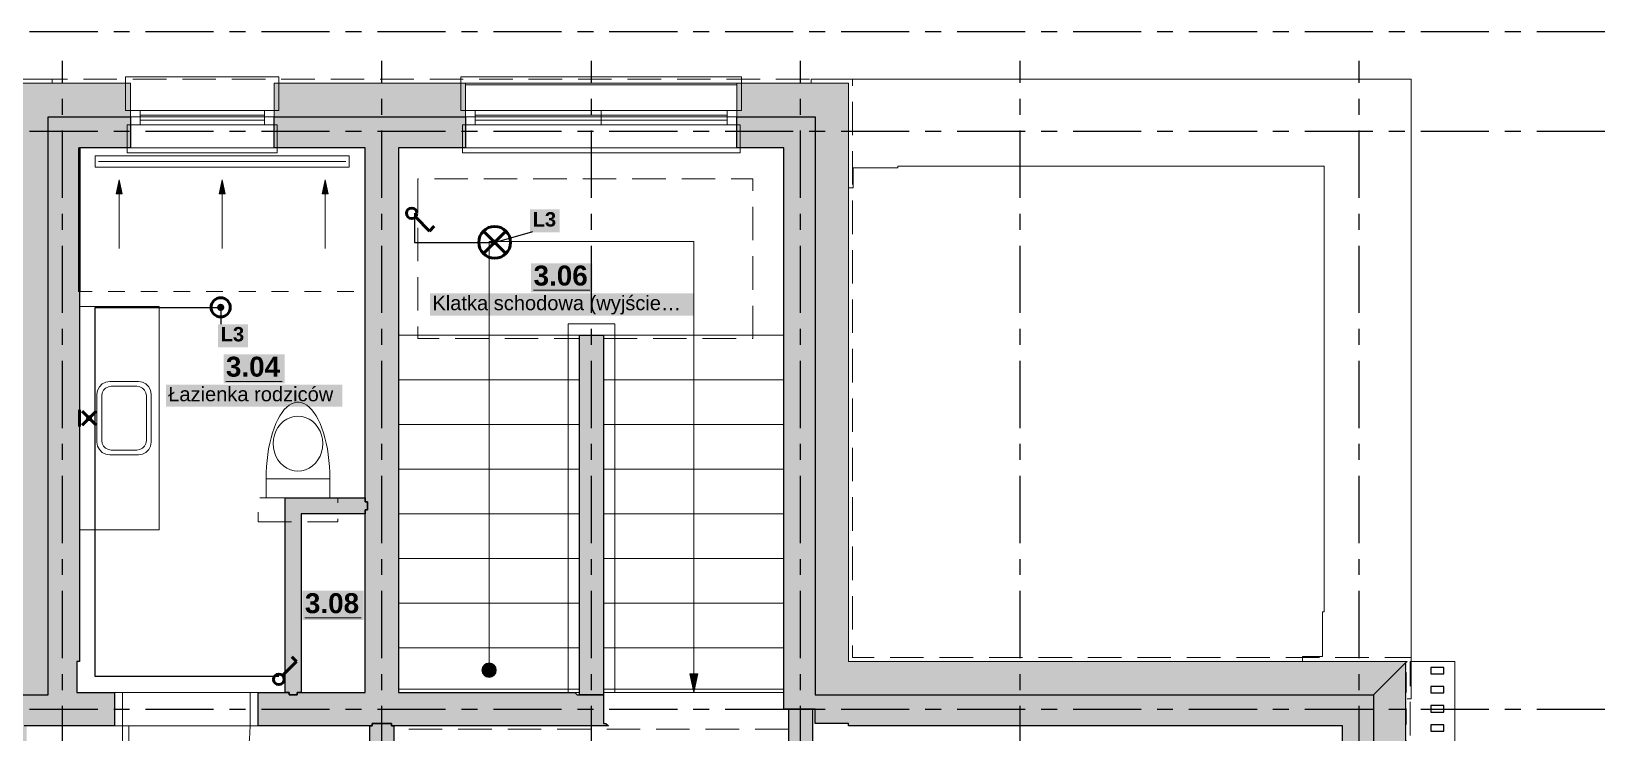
# Model space of a CAD drawing. Header units: metres. Extents: x -3.2 to 13.5, y -2.1 to 9.6.
# Drawn here: x 3.68 to 13.55, y 4.98 to 9.38 of the extents above; entities that cross this region are included whole.
import ezdxf

# ---------------------------------------------------------------- set-up
doc = ezdxf.new("R2010")
doc.units = ezdxf.units.M
for name, pattern in [('KRESKOWA', [5.25, 4.2, -1.05]), ('KRESKOWA_DROBNA', [3.15, 2.1, -1.05]), ('PUNKTOWA', [10.5, 8.4, -1.05, 0, -1.05]), ('PUNKTOWA_KROTKA', [6.3, 4.2, -1.05, 0, -1.05])]:
    doc.linetypes.add(name, pattern=pattern)
doc.layers.add('A-MASKA', color=7, linetype='Continuous', lineweight=18)
doc.layers.add('E-OPISY', color=2, linetype='Continuous', lineweight=25)
for name, color, linetype, lineweight, true_color in [('E-LACZNIKI', 30, 'Continuous', 35, 0xd06000), ('E-OSWIETLENIE', 30, 'Continuous', 35, 0xd06000), ('E-TRASY', 8, 'Continuous', 25, 0x606060), ('I-OSIE', 8, 'PUNKTOWA', 18, 0x7a7a7a), ('I-PODKLAD', 8, 'Continuous', 18, 0x9a9a9a), ('I-PODKLAD-SCIANY', 8, 'Continuous', 25, 0x6e6e6e), ('I-PODKLAD-WYPELN', 254, 'Continuous', 18, 0xe6e6e6), ('I-POMIESZCZENIA', 8, 'Continuous', 25, 0x4a4a4a)]:
    doc.layers.add(name, color=color, linetype=linetype, lineweight=lineweight, true_color=true_color)
doc.styles.add('PL_ARIAL', font='arial.ttf')
doc.styles.add('PL_ARIAL_B', font='arialbd.ttf')

msp = doc.modelspace()

# ---------------------------------------------------------------- hatches: boundary and pattern name
at = {"layer": 'A-MASKA', "true_color": 0xffffff}
for points in [[(6.8032, 8.1147), (6.9908, 8.1147), (6.9908, 8.2595), (6.8032, 8.2595)], [(6.8111, 7.7394), (7.1947, 7.7394), (7.1947, 7.9219), (6.8111, 7.9219)], [(6.1773, 7.5926), (7.8285, 7.5926), (7.8285, 7.7324), (6.1773, 7.7324)], [(4.8481, 7.3945), (5.0357, 7.3945), (5.0357, 7.5393), (4.8481, 7.5393)], [(4.8832, 7.1681), (5.2668, 7.1681), (5.2668, 7.3506), (4.8832, 7.3506)], [(4.5219, 7.0213), (5.6281, 7.0213), (5.6281, 7.1611), (4.5219, 7.1611)], [(5.3782, 5.685), (5.7618, 5.685), (5.7618, 5.8675), (5.3782, 5.8675)]]:
    msp.add_hatch(color=7, dxfattribs=at).paths.add_polyline_path(points)
at = {"layer": 'E-OPISY', "true_color": 0x000000}
for points in [[(6.6, 8.0527), (6.5994, 8.0572), (6.5977, 8.0615), (6.5949, 8.0651), (6.5913, 8.0679), (6.587, 8.0696), (6.5825, 8.0702), (6.578, 8.0696), (6.5738, 8.0679), (6.5701, 8.0651), (6.5674, 8.0615), (6.5656, 8.0572), (6.565, 8.0527), (6.5656, 8.0482), (6.5674, 8.044), (6.5701, 8.0403), (6.5738, 8.0376), (6.578, 8.0358), (6.5825, 8.0352), (6.587, 8.0358), (6.5913, 8.0376), (6.5949, 8.0403), (6.5977, 8.044), (6.5994, 8.0482)], [(4.8831, 7.645), (4.8825, 7.6495), (4.8807, 7.6538), (4.8779, 7.6574), (4.8743, 7.6602), (4.8701, 7.6619), (4.8656, 7.6625), (4.861, 7.6619), (4.8568, 7.6602), (4.8532, 7.6574), (4.8504, 7.6538), (4.8487, 7.6495), (4.8481, 7.645), (4.8487, 7.6405), (4.8504, 7.6363), (4.8532, 7.6326), (4.8568, 7.6299), (4.861, 7.6281), (4.8656, 7.6275), (4.8701, 7.6281), (4.8743, 7.6299), (4.8779, 7.6326), (4.8807, 7.6363), (4.8825, 7.6405)]]:
    msp.add_hatch(color=7, dxfattribs=at).paths.add_polyline_path(points)
at = {"layer": 'E-OSWIETLENIE', "true_color": 0x000000}
msp.add_hatch(color=7, dxfattribs=at).paths.add_polyline_path([(4.8881, 7.645), (4.8873, 7.6508), (4.8851, 7.6563), (4.8815, 7.6609), (4.8768, 7.6645), (4.8714, 7.6668), (4.8656, 7.6675), (4.8597, 7.6668), (4.8543, 7.6645), (4.8497, 7.6609), (4.8461, 7.6563), (4.8438, 7.6508), (4.8431, 7.645), (4.8438, 7.6392), (4.8461, 7.6338), (4.8497, 7.6291), (4.8543, 7.6255), (4.8597, 7.6233), (4.8656, 7.6225), (4.8714, 7.6233), (4.8768, 7.6255), (4.8815, 7.6291), (4.8851, 7.6338), (4.8873, 7.6392)])
at = {"layer": 'I-PODKLAD-WYPELN', "true_color": 0xe4e4e4}
h = msp.add_hatch(color=7, dxfattribs=at)
h.paths.add_polyline_path([(-0.86, 4.985), (-0.86, 4.985), (-0.86, 3.7), (-0.86, 3.7), (-0.86, 3.7), (-0.885, 3.7), (-0.885, 3.7), (-0.885, 3.7), (-0.885, 3.7), (-1.1, 3.7), (-1.1, 3.7), (-1.1, 3.7), (-1.1, 3.7), (-1.1, 3.7), (-1.1, 3.7), (-1.1, 3.7), (-1.1, 3.7), (-1.296, 3.7), (-1.296, 3.7), (-1.296, 3.7), (-1.296, 3.7), (-1.3, 3.7), (-1.3, 5.425), (-1.3, 5.425), (-1.3, 5.425), (-1.3, 5.425), (3.575, 5.425), (3.575, 9.05), (4.3, 9.05), (4.3, 8.84), (4.3, 8.645), (3.98, 8.645), (3.98, 5.425), (3.965, 5.425), (3.965, 5.425), (3.965, 5.425), (3.965, 5.425), (3.965, 5.425), (3.965, 5.425), (3.965, 5.425), (3.965, 5.425), (3.965, 5.425), (3.965, 5.425), (3.965, 5.425), (3.965, 5.23), (3.965, 5.23), (3.965, 5.23), (3.965, 5.23), (3.965, 5.23), (4.2, 5.23), (4.2, 5.23), (4.2, 5.23), (4.2, 5.23), (4.2, 5.23), (4.2, 5.035), (4.2, 5.035), (4.2, 5.035), (4.2, 5.02), (4.2, 5.02), (4.2, 5.02), (3.875, 5.02), (3.875, 5.02), (3.875, 5.02), (3.875, 5.02), (3.875, 5.02), (3.65, 5.02), (3.65, 5.02), (3.65, 5.02), (3.65, 4.8), (3.65, 4.8), (3.65, 4.8), (3.635, 4.8), (3.635, 4.8), (3.635, 4.8), (3.635, 4.8), (3.5, 4.8), (3.5, 4.8), (3.5, 4.8), (3.5, 4.8), (3.5, 4.8), (3.5, 5.02), (3.5, 5.02), (3.5, 5.02), (3.5, 5.02), (3.5, 5.02), (-0.895, 5.02), (-0.895, 5.02), (-0.895, 5.02), (-0.8975, 5.0225), (-0.885, 5.01), (-0.885, 5.01), (-0.885, 5.01), (-0.86, 4.985)])
h.paths.add_polyline_path([(3.875, 5.215), (3.875, 5.215), (3.875, 5.215), (3.875, 5.215), (3.875, 5.215), (3.875, 5.215), (3.875, 5.215), (3.875, 5.215)], flags=0)
h.paths.add_polyline_path([(3.875, 5.035), (3.875, 5.035), (3.875, 5.035)], flags=0)
h.paths.add_polyline_path([(-1.1, 5.225), (-1.1, 5.225), (-1.1, 5.225), (-1.1, 5.215), (-1.1, 5.215), (-1.1, 5.215), (-1.1, 5.215), (-1.1, 5.215), (-1.09, 5.215), (-1.09, 5.215), (-1.09, 5.215)], flags=0)
h.paths.add_polyline_path([(-0.9, 5.215), (-0.9, 5.215), (-0.9, 5.215), (-0.9, 5.215), (-0.9, 5.215), (-0.9, 5.215), (-0.9, 5.215), (-0.9, 5.215)], flags=0)
h.paths.add_polyline_path([(-1.296, 5.421), (-1.296, 5.421), (-1.296, 5.421), (-1.296, 5.421), (-1.29, 5.415)], flags=0)
h.paths.add_polyline_path([(-1.2129, 5.3379), (-1.116, 5.241), (-1.1004, 5.2254), (-1.29, 5.415)], flags=0)
h.paths.add_polyline_path([(3.785, 5.425), (3.785, 5.425), (3.785, 5.425), (3.785, 5.425)], flags=0)
h.paths.add_polyline_path([(3.785, 5.215), (3.785, 5.215), (3.785, 5.215), (3.785, 5.215)], flags=0)
h = msp.add_hatch(color=7, dxfattribs=at)
h.paths.add_polyline_path([(5.1, 5.02), (5.1, 5.035), (5.1, 5.035), (5.1, 5.035), (5.1, 5.035), (5.1, 5.23), (5.1, 5.23), (5.1, 5.23), (5.1, 5.23), (5.1, 5.23), (5.27, 5.23), (5.27, 6.45), (5.77, 6.45), (5.77, 8.645), (5.77, 8.645), (5.77, 8.645), (5.77, 8.645), (5.77, 8.645), (5.2, 8.645), (5.2, 8.84), (5.2, 9.05), (6.4, 9.05), (6.4, 8.84), (6.4, 8.645), (5.98, 8.645), (5.98, 8.645), (5.98, 8.645), (5.98, 5.23), (5.98, 5.23), (5.98, 5.23), (7.085, 5.23), (7.085, 5.23), (7.085, 5.23), (7.085, 5.23), (7.085, 5.23), (7.1, 5.215), (7.1, 5.215), (7.1, 5.215), (7.1, 5.215), (7.1, 5.215), (7.1, 5.215), (7.1, 5.215), (7.1, 5.215), (7.1, 5.215), (7.1, 5.215), (7.1, 5.215), (7.1, 5.215), (7.115, 5.215), (7.115, 7.47), (7.265, 7.47), (7.265, 5.215), (7.265, 5.215), (7.265, 5.215), (7.265, 5.215), (7.265, 5.215), (7.265, 5.215), (7.265, 5.035), (7.265, 5.035), (7.265, 5.035), (7.265, 5.035), (7.265, 5.035), (7.265, 5.035), (7.265, 5.035), (7.265, 5.035), (7.265, 5.035), (7.265, 5.035), (7.265, 5.035), (7.265, 5.035), (7.265, 5.035), (7.265, 5.035), (7.265, 5.035), (7.265, 5.035), (7.265, 5.035), (7.28, 5.035), (7.28, 5.035), (7.28, 5.035), (7.295, 5.02), (7.295, 5.02), (7.295, 5.02), (5.95, 5.02), (5.95, 5.02), (5.95, 5.02), (5.95, 4.8), (5.95, 4.8), (5.95, 4.8), (5.935, 4.8), (5.935, 4.8), (5.935, 4.8), (5.935, 4.8), (5.8, 4.8), (5.8, 4.8), (5.8, 4.8), (5.8, 4.8), (5.8, 4.8), (5.8, 5.02), (5.8, 5.02), (5.8, 5.02), (5.8, 5.02), (5.8, 5.02), (5.1, 5.02), (5.1, 5.02)])
h.paths.add_polyline_path([(5.77, 5.23), (5.77, 5.23), (5.77, 6.35), (5.37, 6.35), (5.37, 5.23), (5.77, 5.23), (5.77, 5.23), (5.77, 5.23)], flags=0)
h = msp.add_hatch(color=7, dxfattribs=at)
h.paths.add_polyline_path([(8.8, 5.02), (8.8, 5.02), (8.8, 5.035), (8.8, 5.035), (8.8, 5.035), (8.8, 5.035), (8.8, 5.035), (8.8, 5.035), (8.8, 5.035), (8.8, 5.035), (8.8, 5.035), (8.8, 5.035), (8.8, 5.035), (8.8, 5.035), (8.8, 5.035), (8.8, 5.035), (8.8, 5.035), (8.8, 5.035), (8.8, 5.035), (8.59, 5.035), (8.59, 5.035), (8.59, 5.035), (8.59, 5.125), (8.59, 5.125), (8.59, 5.125), (8.575, 5.125), (8.575, 4.8), (8.56, 4.8), (8.425, 4.8), (8.425, 5.125), (8.395, 5.125), (8.395, 5.125), (8.395, 5.125), (8.395, 8.645), (8.395, 8.645), (8.395, 8.645), (8.395, 8.645), (8.1, 8.645), (8.1, 8.84), (8.1, 9.05), (8.8, 9.05), (8.8, 5.425), (8.8, 5.425), (8.8, 5.425), (12.3, 5.425), (12.3, 5.425), (12.3, 5.425), (12.3, 5.425), (12.3, 3.1), (12.29, 3.1), (12.09, 3.1), (12.09, 3.1), (12.09, 3.1), (12.09, 3.1), (11.895, 3.1), (11.895, 3.1), (11.895, 3.1), (11.895, 5.02), (11.895, 5.02), (11.895, 5.02), (11.895, 5.02), (11.895, 5.02), (11.895, 5.02), (8.8, 5.02)])
h.paths.add_polyline_path([(11.91, 5.215), (11.91, 5.215), (11.91, 5.215), (11.91, 5.215), (11.91, 5.215)], flags=0)
h.paths.add_polyline_path([(12.09, 5.215), (12.09, 5.215), (12.09, 5.215), (12.09, 5.215), (12.09, 5.215), (12.09, 5.215)], flags=0)
h.paths.add_polyline_path([(8.59, 5.215), (8.59, 5.215), (8.59, 5.215), (8.59, 5.215)], flags=0)
h.paths.add_polyline_path([(8.8, 5.215), (8.8, 5.215), (8.8, 5.215), (8.8, 5.215)], flags=0)
h.paths.add_polyline_path([(8.41, 8.66), (8.41, 8.66), (8.41, 8.66), (8.41, 8.66)], flags=0)
h.paths.add_polyline_path([(8.59, 8.66), (8.59, 8.66), (8.59, 8.66), (8.59, 8.66)], flags=0)
at = {"layer": 'I-PODKLAD-WYPELN', "true_color": 0xcfcfcf}
for points in [[(4.23, 8.445), (4.2487, 8.357), (4.2113, 8.357)], [(4.875, 8.445), (4.8937, 8.357), (4.8563, 8.357)], [(5.52, 8.445), (5.5387, 8.357), (5.5013, 8.357)], [(7.83, 5.2301), (7.8051, 5.3475), (7.8549, 5.3475)]]:
    msp.add_hatch(color=7, dxfattribs=at).paths.add_polyline_path(points)
at = {"layer": 'I-PODKLAD-WYPELN', "true_color": 0xffffff}
msp.add_hatch(color=7, dxfattribs=at).paths.add_polyline_path([(6.5925, 5.37), (6.5923, 5.3656), (6.5916, 5.3612), (6.5906, 5.3569), (6.5891, 5.3528), (6.5872, 5.3488), (6.5849, 5.345), (6.5823, 5.3415), (6.5793, 5.3382), (6.576, 5.3352), (6.5725, 5.3326), (6.5687, 5.3303), (6.5647, 5.3284), (6.5606, 5.3269), (6.5563, 5.3259), (6.5519, 5.3252), (6.5475, 5.325), (6.5431, 5.3252), (6.5387, 5.3259), (6.5344, 5.3269), (6.5303, 5.3284), (6.5263, 5.3303), (6.5225, 5.3326), (6.519, 5.3352), (6.5157, 5.3382), (6.5127, 5.3415), (6.5101, 5.345), (6.5078, 5.3488), (6.5059, 5.3528), (6.5044, 5.3569), (6.5034, 5.3612), (6.5027, 5.3656), (6.5025, 5.37), (6.5027, 5.3744), (6.5034, 5.3788), (6.5044, 5.3831), (6.5059, 5.3872), (6.5078, 5.3912), (6.5101, 5.395), (6.5127, 5.3985), (6.5157, 5.4018), (6.519, 5.4048), (6.5225, 5.4074), (6.5263, 5.4097), (6.5303, 5.4116), (6.5344, 5.4131), (6.5387, 5.4141), (6.5431, 5.4148), (6.5475, 5.415), (6.5519, 5.4148), (6.5563, 5.4141), (6.5606, 5.4131), (6.5647, 5.4116), (6.5687, 5.4097), (6.5725, 5.4074), (6.576, 5.4048), (6.5793, 5.4018), (6.5823, 5.3985), (6.5849, 5.395), (6.5872, 5.3912), (6.5891, 5.3872), (6.5906, 5.3831), (6.5916, 5.3788), (6.5923, 5.3744)])

# ---------------------------------------------------------------- linework, layer by layer
at = {"layer": 'E-LACZNIKI', "lineweight": 50, "ltscale": 0.05}
for points in [[(6.0858, 8.2117), (6.1739, 8.1236)], [(6.1739, 8.1236), (6.2036, 8.1533)], [(5.3414, 5.4239), (5.3117, 5.4536)], [(5.2533, 5.3358), (5.3414, 5.4239)]]:
    msp.add_lwpolyline(points, dxfattribs=at)
for centre in [(6.0625, 8.235), (5.23, 5.3125)]:
    msp.add_circle(centre, 0.033, dxfattribs=at)
at = {"layer": 'E-OPISY', "lineweight": 25, "ltscale": 0.05}
for points in [[(6.5825, 8.0527), (6.8207, 8.1205)], [(4.8656, 7.645), (4.8656, 7.5398)]]:
    msp.add_lwpolyline(points, dxfattribs=at)
at = {"layer": 'E-OSWIETLENIE', "lineweight": 50, "ltscale": 0.05}
for points in [[(6.5118, 7.982), (6.6532, 8.1234)], [(6.5118, 8.1234), (6.6532, 7.982)], [(3.98, 6.8975), (3.98, 7.0025)], [(3.9975, 6.9062), (4.085, 6.9938)], [(3.9975, 6.9938), (4.085, 6.9062)]]:
    msp.add_lwpolyline(points, dxfattribs=at)
for centre, radius in [((6.5825, 8.0527), 0.1), ((4.8656, 7.645), 0.06)]:
    msp.add_circle(centre, radius, dxfattribs=at)
at = {"layer": 'E-TRASY', "linetype": 'Continuous', "lineweight": 25, "ltscale": 0.05, "flags": 128}
for points in [[(6.08, 8.235), (6.08, 8.0527), (6.5825, 8.0527)], [(4.08, 6.95), (4.08, 7.645), (4.8656, 7.645)], [(5.23, 5.33), (4.08, 5.33), (4.08, 6.95)]]:
    msp.add_lwpolyline(points, dxfattribs=at)
at = {"layer": 'I-OSIE', "linetype": 'PUNKTOWA', "lineweight": 25, "ltscale": 0.050773, "flags": 128}
for points in [[(-2.87, 9.375), (13.55, 9.375)], [(-2.87, 8.75), (13.55, 8.75)], [(-2.87, 5.125), (13.55, 5.125)]]:
    msp.add_lwpolyline(points, dxfattribs=at)
at = {"layer": 'I-OSIE', "linetype": 'PUNKTOWA', "lineweight": 25, "ltscale": 0.050183, "flags": 128}
for points in [[(3.875, -1.77), (3.875, 9.19)], [(5.875, -1.77), (5.875, 9.19)], [(7.19, -1.77), (7.19, 9.19)], [(8.5, -1.77), (8.5, 9.19)], [(9.875, -1.77), (9.875, 9.19)], [(12, -1.77), (12, 9.19)]]:
    msp.add_lwpolyline(points, dxfattribs=at)
at = {"layer": 'I-PODKLAD', "lineweight": 18, "ltscale": 0.05}
for points in [[(5.23, 8.88), (4.27, 8.88), (4.27, 9.09), (5.23, 9.09)], [(8.13, 8.88), (6.37, 8.88), (6.37, 9.09), (8.13, 9.09)], [(5.22, 8.79), (4.28, 8.79), (4.28, 8.615), (5.22, 8.615)], [(5.2, 8.79), (4.3, 8.79), (4.3, 8.88), (5.2, 8.88)], [(8.12, 8.79), (6.38, 8.79), (6.38, 8.615), (8.12, 8.615)], [(8.1, 8.79), (6.4, 8.79), (6.4, 8.88), (8.1, 8.88)], [(3.985, 8.645), (3.975, 8.645), (3.975, 7.745), (3.985, 7.745)], [(5.67, 8.595), (4.08, 8.595), (4.08, 8.525), (5.67, 8.525)], [(4.23, 8.445), (4.2487, 8.357), (4.2113, 8.357)], [(4.875, 8.445), (4.8937, 8.357), (4.8563, 8.357)], [(5.52, 8.445), (5.5387, 8.357), (5.5013, 8.357)], [(3.98, 7.65), (3.98, 6.25), (4.48, 6.25), (4.48, 7.65)], [(4.09, 6.8), (4.0939, 6.7753), (4.1053, 6.753), (4.123, 6.7353), (4.1453, 6.7239), (4.17, 6.72), (4.35, 6.72), (4.3747, 6.7239), (4.397, 6.7353), (4.4147, 6.753), (4.4261, 6.7753), (4.43, 6.8), (4.43, 7.1), (4.4261, 7.1247), (4.4147, 7.147), (4.397, 7.1647), (4.3747, 7.1761), (4.35, 7.18), (4.17, 7.18), (4.1453, 7.1761), (4.123, 7.1647), (4.1053, 7.147), (4.0939, 7.1247), (4.09, 7.1)], [(4.12, 6.81), (4.1229, 6.7915), (4.1315, 6.7747), (4.1447, 6.7615), (4.1615, 6.7529), (4.18, 6.75), (4.34, 6.75), (4.3585, 6.7529), (4.3753, 6.7615), (4.3885, 6.7747), (4.3971, 6.7915), (4.4, 6.81), (4.4, 7.09), (4.3971, 7.1085), (4.3885, 7.1253), (4.3753, 7.1385), (4.3585, 7.1471), (4.34, 7.15), (4.18, 7.15), (4.1615, 7.1471), (4.1447, 7.1385), (4.1315, 7.1253), (4.1229, 7.1085), (4.12, 7.09)], [(5.505, 6.7908), (5.5031, 6.8178), (5.4974, 6.8442), (5.4881, 6.8692), (5.4754, 6.8924), (5.4596, 6.913), (5.4411, 6.9306), (5.4204, 6.9448), (5.3979, 6.9551), (5.3742, 6.9615), (5.35, 6.9636), (5.3258, 6.9615), (5.3021, 6.9551), (5.2796, 6.9448), (5.2589, 6.9306), (5.2404, 6.913), (5.2246, 6.8924), (5.2119, 6.8692), (5.2026, 6.8442), (5.1969, 6.8178), (5.195, 6.7908), (5.1969, 6.7638), (5.2026, 6.7374), (5.2119, 6.7124), (5.2246, 6.6892), (5.2404, 6.6686), (5.2589, 6.651), (5.2796, 6.6368), (5.3021, 6.6265), (5.3258, 6.6201), (5.35, 6.618), (5.3742, 6.6201), (5.3979, 6.6265), (5.4204, 6.6368), (5.4411, 6.651), (5.4596, 6.6686), (5.4754, 6.6892), (5.4881, 6.7124), (5.4974, 6.7374), (5.5031, 6.7638)], [(5.15, 6.45), (5.55, 6.45), (5.55, 6.57), (5.15, 6.57)], [(4.2, 5.02), (4.25, 5.02), (4.25, 5.23), (4.2, 5.23)], [(5.1, 5.02), (5.05, 5.02), (5.05, 5.23), (5.1, 5.23)], [(4.25, 5.02), (4.25, 4.22), (4.29, 4.22), (4.29, 5.02)]]:
    msp.add_lwpolyline(points, close=True, dxfattribs=at)
at = {"layer": 'I-PODKLAD', "linetype": 'KRESKOWA', "lineweight": 13, "ltscale": 0.05, "flags": 128}
for points in [[(-1.335, 5.4255), (-1.335, 5.45), (3.55, 5.45), (3.55, 9.075), (8.825, 9.075), (8.825, 5.45), (12.325, 5.45), (12.325, 5.4255)], [(7.2655, 7.45), (8.2, 7.45), (8.2, 8.45), (6.1, 8.45), (6.1, 7.45), (7.1145, 7.45)], [(12.32, 3.1005), (12.32, 5.425), (12.6, 5.425), (12.6, -1.3), (-2.4, -1.3), (-2.4, 5.425), (-1.32, 5.425), (-1.32, 3.7005)], [(5.9805, 5.25), (7.1145, 5.25)], [(7.2655, 5.25), (8.3945, 5.25)], [(8.4245, 5), (5.9505, 5)]]:
    msp.add_lwpolyline(points, dxfattribs=at)
at = {"layer": 'I-PODKLAD', "lineweight": 13, "ltscale": 0.05}
for points in [[(-0.325, 5.4255), (-0.325, 9.075), (3.81, 9.075), (3.81, 9.0505)], [(6.4005, 9.05), (8.0995, 9.05)], [(6.4005, 9.04), (8.0995, 9.04)], [(8.565, 9.0505), (8.565, 9.075), (12.325, 9.075), (12.325, 5.19), (12.3005, 5.19)], [(4.3005, 8.84), (5.1995, 8.84)], [(8.0995, 8.84), (6.4005, 8.84)], [(4.3005, 8.645), (5.1995, 8.645)], [(8.0995, 8.645), (6.4005, 8.645)], [(11.645, 5.4255), (11.645, 5.455), (11.77, 5.455), (11.77, 5.735), (11.78, 5.735), (11.78, 8.53), (9.11, 8.53), (9.11, 8.52), (8.83, 8.52), (8.83, 8.395), (8.8005, 8.395)], [(6.5475, 5.37), (6.5475, 7.47), (6.5475, 8.0575), (7.83, 8.0575), (7.83, 7.47), (7.83, 5.2301)], [(7.044, 7.47), (7.044, 7.541)], [(7.044, 7.541), (7.336, 7.541)], [(7.336, 7.541), (7.336, 7.47)], [(5.9801, 7.47), (7.1149, 7.47)], [(7.044, 5.2301), (7.044, 7.47)], [(8.3949, 7.47), (7.2651, 7.47)], [(7.336, 7.47), (7.336, 5.23)], [(5.9801, 7.19), (7.1149, 7.19)], [(8.3949, 7.19), (7.2651, 7.19)], [(5.9801, 6.91), (7.1149, 6.91)], [(8.3949, 6.91), (7.2651, 6.91)], [(5.9801, 6.63), (7.1149, 6.63)], [(8.3949, 6.63), (7.2651, 6.63)], [(5.9801, 6.35), (7.1149, 6.35)], [(8.3949, 6.35), (7.2651, 6.35)], [(5.9801, 6.07), (7.1149, 6.07)], [(8.3949, 6.07), (7.2651, 6.07)], [(5.9801, 5.79), (7.1149, 5.79)], [(8.3949, 5.79), (7.2651, 5.79)], [(5.9801, 5.51), (7.1149, 5.51)], [(8.3949, 5.51), (7.2651, 5.51)], [(12.3255, 5.425), (12.6, 5.425), (12.6, -1.3), (-2.4, -1.3), (-2.4, 5.425), (-1.3005, 5.425)], [(5.9805, 5.25), (7.1145, 5.25)], [(7.2655, 5.25), (8.3945, 5.25)], [(5.0995, 5.23), (4.2005, 5.23)], [(7.0857, 5.23), (7.1145, 5.23)], [(7.2655, 5.23), (8.3945, 5.23)], [(4.2005, 5.02), (5.0995, 5.02)]]:
    msp.add_lwpolyline(points, dxfattribs=at)
at = {"layer": 'I-PODKLAD', "lineweight": 18, "ltscale": 0.05}
for points in [[(4.36, 8.79), (4.36, 8.88)], [(5.14, 8.8512), (4.36, 8.8512)], [(5.14, 8.8188), (4.36, 8.8188)], [(5.14, 8.79), (5.14, 8.88)], [(6.46, 8.79), (6.46, 8.88)], [(8.04, 8.8512), (6.46, 8.8512)], [(8.04, 8.8188), (6.46, 8.8188)], [(7.25, 8.79), (7.25, 8.88)], [(8.04, 8.79), (8.04, 8.88)], [(5.65, 8.56), (4.1, 8.56)], [(4.23, 8.015), (4.23, 8.355)], [(4.875, 8.015), (4.875, 8.355)], [(5.52, 8.015), (5.52, 8.355)], [(5.55, 6.57), (5.5494, 6.6086), (5.5474, 6.647), (5.5442, 6.6849), (5.5397, 6.722), (5.534, 6.7581), (5.5271, 6.7931), (5.519, 6.8265), (5.5099, 6.8584), (5.4997, 6.8883), (5.4885, 6.9162), (5.4765, 6.9418), (5.4636, 6.965), (5.45, 6.9857), (5.4357, 7.0037), (5.4209, 7.0188), (5.4056, 7.031), (5.39, 7.0403), (5.3741, 7.0465), (5.3581, 7.0496), (5.3419, 7.0496), (5.3259, 7.0465), (5.31, 7.0403), (5.2944, 7.031), (5.2791, 7.0188), (5.2643, 7.0037), (5.25, 6.9857), (5.2364, 6.965), (5.2235, 6.9418), (5.2115, 6.9162), (5.2003, 6.8883), (5.1901, 6.8584), (5.181, 6.8265), (5.1729, 6.7931), (5.166, 6.7581), (5.1603, 6.722), (5.1558, 6.6849), (5.1526, 6.647), (5.1506, 6.6086), (5.15, 6.57)]]:
    msp.add_lwpolyline(points, dxfattribs=at)
at = {"layer": 'I-PODKLAD', "linetype": 'KRESKOWA_DROBNA', "lineweight": 18, "ltscale": 0.05, "flags": 128}
msp.add_lwpolyline([(5.77, 8.645), (3.98, 8.645), (3.98, 7.745), (5.77, 7.745)], close=True, dxfattribs=at)
at = {"layer": 'I-PODKLAD', "linetype": 'KRESKOWA', "lineweight": 18, "ltscale": 0.05, "flags": 128}
msp.add_lwpolyline([(5.1, 6.3), (5.6, 6.3), (5.6, 6.45), (5.1, 6.45)], close=True, dxfattribs=at)
at = {"layer": 'I-PODKLAD', "lineweight": 13, "ltscale": 0.05}
msp.add_lwpolyline([(7.83, 5.2301), (7.8051, 5.3475), (7.8549, 5.3475)], close=True, dxfattribs=at)
for centre, radius in [((4.04, 6.95), 0.015), ((6.5475, 5.37), 0.045)]:
    msp.add_circle(centre, radius, dxfattribs=at)
msp.add_arc((4.25, 5.02), 0.8, -90, 0, dxfattribs=at)
at = {"layer": 'I-PODKLAD-SCIANY', "lineweight": 13, "ltscale": 0.05}
msp.add_lwpolyline([(3.575, 9.05), (4.3, 9.05), (4.3, 9.05), (4.3, 9.05), (4.3, 8.84), (4.3, 8.84), (4.3, 8.84), (3.785, 8.84), (3.785, 8.84), (3.785, 8.84), (3.785, 8.84), (3.785, 8.84), (3.785, 8.84), (3.785, 8.84), (3.785, 8.84), (3.785, 8.84), (3.785, 8.84), (3.785, 8.84), (3.785, 8.84), (3.785, 8.84), (3.785, 8.84), (3.785, 8.84), (3.785, 8.84), (3.785, 8.84), (3.785, 5.215), (3.785, 5.215), (3.785, 5.215), (-1.09, 5.215)], dxfattribs=at)
for points in [[(5.2, 8.84), (5.2, 8.84), (5.2, 9.05), (5.2, 9.05), (5.2, 9.05), (6.4, 9.05), (6.4, 9.05), (6.4, 9.05), (6.4, 8.84), (6.4, 8.84), (6.4, 8.84), (5.2, 8.84)], [(8.1, 8.84), (8.1, 8.84), (8.1, 9.05), (8.1, 9.05), (8.1, 9.05), (8.8, 9.05), (8.8, 9.05), (8.8, 9.05), (8.8, 5.425), (8.8, 5.425), (8.8, 5.425), (8.8, 5.425), (8.8, 5.425), (8.8, 5.425), (8.8, 5.425), (8.8, 5.425), (8.8, 5.425), (8.8, 5.425), (8.8, 5.425), (8.8, 5.425), (8.8, 5.425), (8.8, 5.425), (8.8, 5.425), (8.8, 5.425), (8.8, 5.425), (12.3, 5.425), (12.3, 5.425), (12.3, 5.425), (12.3, 5.425), (12.29, 5.415), (12.09, 5.215), (12.09, 5.215), (12.09, 5.215), (8.59, 5.215), (8.59, 5.215), (8.59, 5.215), (8.59, 8.84), (8.59, 8.84), (8.59, 8.84), (8.59, 8.84), (8.59, 8.84), (8.59, 8.84), (8.59, 8.84), (8.59, 8.84), (8.59, 8.84), (8.59, 8.84), (8.59, 8.84), (8.59, 8.84), (8.59, 8.84), (8.59, 8.84), (8.59, 8.84), (8.59, 8.84), (8.59, 8.84), (8.1, 8.84)], [(12.09, 5.215), (12.09, 5.215), (12.09, 5.215), (12.29, 5.415), (12.29, 5.415), (12.29, 5.415), (12.29, 3.1), (12.29, 3.1), (12.29, 3.1), (12.09, 3.1), (12.09, 3.1), (12.09, 3.1)]]:
    msp.add_lwpolyline(points, close=True, dxfattribs=at)
at = {"layer": 'I-PODKLAD-SCIANY', "lineweight": 25, "ltscale": 0.05}
for points in [[(-0.9, 5.215), (3.785, 5.215), (3.785, 5.215), (3.785, 5.215), (3.785, 5.215), (3.785, 5.215), (3.785, 5.215), (3.785, 5.215), (3.785, 5.215), (3.785, 5.215), (3.785, 5.215), (3.785, 5.215), (3.785, 5.215), (3.785, 5.215), (3.785, 5.215), (3.785, 5.215), (3.785, 5.215), (3.785, 5.215), (3.785, 8.84), (3.785, 8.84), (3.785, 8.84), (4.3, 8.84), (4.3, 8.84), (4.3, 8.84), (4.3, 8.645), (4.3, 8.645), (4.3, 8.645), (3.98, 8.645), (3.98, 8.645), (3.98, 8.645), (3.98, 8.645), (3.98, 8.645), (3.98, 8.645), (3.98, 8.645), (3.98, 8.645), (3.98, 8.645), (3.98, 8.645), (3.98, 8.645), (3.98, 8.645), (3.98, 8.645), (3.98, 8.645), (3.98, 8.645), (3.98, 8.645), (3.98, 8.645), (3.98, 5.425), (3.98, 5.425), (3.98, 5.425), (3.965, 5.425), (3.965, 5.425), (3.965, 5.425), (3.965, 5.425), (3.965, 5.425), (3.965, 5.425), (3.965, 5.425), (3.965, 5.425), (3.965, 5.425), (3.965, 5.425), (3.965, 5.425), (3.965, 5.425), (3.965, 5.425), (3.965, 5.425), (3.965, 5.425), (3.965, 5.425), (3.965, 5.425), (3.965, 5.23), (3.965, 5.23), (3.965, 5.23), (3.965, 5.23), (3.965, 5.23), (3.965, 5.23), (3.965, 5.23), (3.965, 5.23), (3.965, 5.23), (3.965, 5.23), (3.965, 5.23), (3.965, 5.23), (3.965, 5.23), (3.965, 5.23), (3.965, 5.23), (3.965, 5.23), (3.965, 5.23), (4.2, 5.23), (4.2, 5.23), (4.2, 5.23), (4.2, 5.23), (4.2, 5.23), (4.2, 5.02), (4.2, 5.02), (4.2, 5.02), (3.635, 5.02)], [(11.895, 3.1), (11.895, 5.02), (11.895, 5.02), (11.895, 5.02), (11.895, 5.02), (11.895, 5.02), (11.895, 5.02), (11.895, 5.02), (11.895, 5.02), (11.895, 5.02), (11.895, 5.02), (11.895, 5.02), (11.895, 5.02), (11.895, 5.02), (11.895, 5.02), (11.895, 5.02), (11.895, 5.02), (11.895, 5.02), (8.8, 5.02), (8.8, 5.02), (8.8, 5.02), (8.8, 5.02), (8.8, 5.035), (8.8, 5.035), (8.8, 5.035), (8.8, 5.035), (8.8, 5.035), (8.8, 5.035), (8.8, 5.035), (8.8, 5.035), (8.8, 5.035), (8.8, 5.035), (8.8, 5.035), (8.8, 5.035), (8.8, 5.035), (8.8, 5.035), (8.8, 5.035), (8.8, 5.035), (8.8, 5.035), (8.59, 5.035), (8.59, 5.035), (8.59, 5.035), (8.59, 5.035), (8.59, 5.125), (8.59, 5.125), (8.59, 5.125), (8.59, 5.125), (8.59, 5.125), (8.59, 5.125), (8.59, 5.125), (8.59, 5.125), (8.59, 5.125), (8.59, 5.125), (8.59, 5.125), (8.59, 5.125), (8.59, 5.125), (8.59, 5.125), (8.59, 5.125), (8.59, 5.125), (8.59, 5.125), (8.395, 5.125), (8.395, 5.125), (8.395, 5.125), (8.395, 5.125), (8.395, 8.645), (8.395, 8.645), (8.395, 8.645), (8.395, 8.645), (8.395, 8.645), (8.395, 8.645), (8.395, 8.645), (8.395, 8.645), (8.395, 8.645), (8.395, 8.645), (8.395, 8.645), (8.395, 8.645), (8.395, 8.645), (8.395, 8.645), (8.395, 8.645), (8.395, 8.645), (8.395, 8.645), (8.1, 8.645), (8.1, 8.645), (8.1, 8.645), (8.1, 8.84), (8.1, 8.84), (8.1, 8.84), (8.59, 8.84), (8.59, 8.84), (8.59, 8.84), (8.59, 5.215), (8.59, 5.215), (8.59, 5.215), (8.59, 5.215), (8.59, 5.215), (8.59, 5.215), (8.59, 5.215), (8.59, 5.215), (8.59, 5.215), (8.59, 5.215), (8.59, 5.215), (8.59, 5.215), (8.59, 5.215), (8.59, 5.215), (8.59, 5.215), (8.59, 5.215), (8.59, 5.215), (12.09, 5.215), (12.09, 5.215), (12.09, 5.215), (12.09, 5.215), (12.09, 3.1)], [(5.8, 4.8), (5.8, 5.02), (5.8, 5.02), (5.8, 5.02), (5.8, 5.02), (5.8, 5.02), (5.815, 5.02), (5.815, 5.02), (5.815, 5.02), (5.815, 5.02), (5.815, 5.02), (5.815, 5.02), (5.815, 5.02), (5.815, 5.02), (5.815, 5.02), (5.815, 5.02), (5.815, 5.02), (5.815, 5.02), (5.815, 5.02), (5.815, 5.02), (5.815, 5.02), (5.815, 5.02), (5.815, 5.02), (5.815, 5.035), (5.815, 5.035), (5.815, 5.035), (5.815, 5.035), (5.815, 5.035), (5.935, 5.035), (5.935, 5.035), (5.935, 5.035), (5.935, 5.035), (5.935, 5.035), (5.935, 5.02), (5.935, 5.02), (5.935, 5.02), (5.935, 5.02), (5.935, 5.02), (5.935, 5.02), (5.935, 5.02), (5.935, 5.02), (5.935, 5.02), (5.935, 5.02), (5.935, 5.02), (5.935, 5.02), (5.935, 5.02), (5.935, 5.02), (5.935, 5.02), (5.935, 5.02), (5.935, 5.02), (5.95, 5.02), (5.95, 5.02), (5.95, 5.02), (5.95, 4.8)]]:
    msp.add_lwpolyline(points, dxfattribs=at)
for points in [[(5.1, 5.035), (5.1, 5.23), (5.1, 5.23), (5.1, 5.23), (5.1, 5.23), (5.1, 5.23), (5.295, 5.23), (5.295, 5.23), (5.295, 5.23), (5.295, 5.23), (5.295, 5.23), (5.295, 5.215), (5.295, 5.215), (5.295, 5.215), (5.295, 5.215), (5.295, 5.215), (5.295, 5.215), (5.295, 5.215), (5.295, 5.215), (5.295, 5.215), (5.295, 5.215), (5.295, 5.215), (5.295, 5.215), (5.295, 5.215), (5.295, 5.215), (5.295, 5.215), (5.295, 5.215), (5.295, 5.215), (5.345, 5.215), (5.345, 5.215), (5.345, 5.215), (5.345, 5.215), (5.345, 5.215), (5.345, 5.215), (5.345, 5.215), (5.345, 5.215), (5.345, 5.215), (5.345, 5.215), (5.345, 5.215), (5.345, 5.215), (5.345, 5.215), (5.345, 5.215), (5.345, 5.215), (5.345, 5.215), (5.345, 5.215), (5.345, 5.23), (5.345, 5.23), (5.345, 5.23), (5.345, 5.23), (5.345, 5.23), (5.77, 5.23), (5.77, 5.23), (5.77, 5.23), (5.77, 5.23), (5.77, 5.23), (5.77, 5.23), (5.77, 5.23), (5.77, 5.23), (5.77, 5.23), (5.77, 5.23), (5.77, 5.23), (5.77, 5.23), (5.77, 5.23), (5.77, 5.23), (5.77, 5.23), (5.77, 5.23), (5.77, 5.23), (5.77, 6.375), (5.77, 6.375), (5.77, 6.375), (5.77, 6.375), (5.77, 6.375), (5.785, 6.375), (5.785, 6.375), (5.785, 6.375), (5.785, 6.375), (5.785, 6.375), (5.785, 6.375), (5.785, 6.375), (5.785, 6.375), (5.785, 6.375), (5.785, 6.375), (5.785, 6.375), (5.785, 6.375), (5.785, 6.375), (5.785, 6.375), (5.785, 6.375), (5.785, 6.375), (5.785, 6.375), (5.785, 6.425), (5.785, 6.425), (5.785, 6.425), (5.785, 6.425), (5.785, 6.425), (5.785, 6.425), (5.785, 6.425), (5.785, 6.425), (5.785, 6.425), (5.785, 6.425), (5.785, 6.425), (5.785, 6.425), (5.785, 6.425), (5.785, 6.425), (5.785, 6.425), (5.785, 6.425), (5.785, 6.425), (5.77, 6.425), (5.77, 6.425), (5.77, 6.425), (5.77, 6.425), (5.77, 6.425), (5.77, 8.645), (5.77, 8.645), (5.77, 8.645), (5.77, 8.645), (5.77, 8.645), (5.77, 8.645), (5.77, 8.645), (5.77, 8.645), (5.77, 8.645), (5.77, 8.645), (5.77, 8.645), (5.77, 8.645), (5.77, 8.645), (5.77, 8.645), (5.77, 8.645), (5.77, 8.645), (5.77, 8.645), (5.2, 8.645), (5.2, 8.645), (5.2, 8.645), (5.2, 8.84), (5.2, 8.84), (5.2, 8.84), (6.4, 8.84), (6.4, 8.84), (6.4, 8.84), (6.4, 8.645), (6.4, 8.645), (6.4, 8.645), (5.98, 8.645), (5.98, 8.645), (5.98, 8.645), (5.98, 8.645), (5.98, 8.645), (5.98, 8.645), (5.98, 8.645), (5.98, 8.645), (5.98, 8.645), (5.98, 8.645), (5.98, 8.645), (5.98, 8.645), (5.98, 8.645), (5.98, 8.645), (5.98, 8.645), (5.98, 8.645), (5.98, 8.645), (5.98, 5.23), (5.98, 5.23), (5.98, 5.23), (5.98, 5.23), (5.98, 5.23), (5.98, 5.23), (5.98, 5.23), (5.98, 5.23), (5.98, 5.23), (5.98, 5.23), (5.98, 5.23), (5.98, 5.23), (5.98, 5.23), (5.98, 5.23), (5.98, 5.23), (5.98, 5.23), (5.98, 5.23), (7.085, 5.23), (7.085, 5.23), (7.085, 5.23), (7.085, 5.23), (7.085, 5.23), (7.1, 5.215), (7.1, 5.215), (7.1, 5.215), (7.1, 5.215), (7.1, 5.215), (7.1, 5.215), (7.1, 5.215), (7.1, 5.215), (7.1, 5.215), (7.265, 5.215), (7.265, 5.215), (7.265, 5.215), (7.265, 5.215), (7.265, 5.215), (7.265, 5.035), (7.265, 5.035), (7.265, 5.035), (7.265, 5.035), (7.265, 5.035), (7.265, 5.035), (7.265, 5.035), (7.265, 5.035), (7.265, 5.035), (7.265, 5.035), (7.265, 5.035), (7.265, 5.035), (7.265, 5.035), (7.265, 5.035), (7.265, 5.035), (7.265, 5.035), (7.265, 5.035), (7.28, 5.035), (7.28, 5.035), (7.28, 5.035), (7.295, 5.02), (7.295, 5.02), (7.295, 5.02), (7.295, 5.02), (5.935, 5.02), (5.935, 5.02), (5.935, 5.02), (5.935, 5.035), (5.935, 5.035), (5.935, 5.035), (5.935, 5.035), (5.935, 5.035), (5.935, 5.035), (5.935, 5.035), (5.935, 5.035), (5.935, 5.035), (5.935, 5.035), (5.935, 5.035), (5.935, 5.035), (5.935, 5.035), (5.935, 5.035), (5.935, 5.035), (5.935, 5.035), (5.935, 5.035), (5.815, 5.035), (5.815, 5.035), (5.815, 5.035), (5.815, 5.035), (5.815, 5.035), (5.815, 5.035), (5.815, 5.035), (5.815, 5.035), (5.815, 5.035), (5.815, 5.035), (5.815, 5.035), (5.815, 5.035), (5.815, 5.035), (5.815, 5.035), (5.815, 5.035), (5.815, 5.035), (5.815, 5.035), (5.815, 5.02), (5.815, 5.02), (5.815, 5.02), (5.1, 5.02), (5.1, 5.02), (5.1, 5.02), (5.1, 5.035)], [(7.115, 5.215), (7.115, 5.215), (7.115, 7.47), (7.115, 7.47), (7.115, 7.47), (7.265, 7.47), (7.265, 7.47), (7.265, 7.47), (7.265, 5.215), (7.265, 5.215), (7.265, 5.215), (7.115, 5.215)], [(5.27, 5.23), (5.27, 5.23), (5.27, 6.45), (5.27, 6.45), (5.27, 6.45), (5.77, 6.45), (5.77, 6.45), (5.77, 6.45), (5.77, 6.425), (5.77, 6.425), (5.77, 6.425), (5.77, 6.425), (5.77, 6.425), (5.77, 6.425), (5.77, 6.425), (5.77, 6.425), (5.77, 6.425), (5.77, 6.425), (5.77, 6.425), (5.77, 6.425), (5.77, 6.425), (5.77, 6.425), (5.77, 6.425), (5.77, 6.425), (5.77, 6.425), (5.785, 6.425), (5.785, 6.425), (5.785, 6.425), (5.785, 6.375), (5.785, 6.375), (5.785, 6.375), (5.77, 6.375), (5.77, 6.375), (5.77, 6.375), (5.77, 6.375), (5.77, 6.375), (5.77, 6.375), (5.77, 6.375), (5.77, 6.375), (5.77, 6.375), (5.77, 6.375), (5.77, 6.375), (5.77, 6.375), (5.77, 6.375), (5.77, 6.375), (5.77, 6.375), (5.77, 6.375), (5.77, 6.375), (5.77, 6.35), (5.77, 6.35), (5.77, 6.35), (5.37, 6.35), (5.37, 6.35), (5.37, 6.35), (5.37, 6.35), (5.37, 6.35), (5.37, 6.35), (5.37, 6.35), (5.37, 6.35), (5.37, 6.35), (5.37, 6.35), (5.37, 6.35), (5.37, 6.35), (5.37, 6.35), (5.37, 6.35), (5.37, 6.35), (5.37, 6.35), (5.37, 6.35), (5.37, 5.23), (5.37, 5.23), (5.37, 5.23), (5.345, 5.23), (5.345, 5.23), (5.345, 5.23), (5.345, 5.23), (5.345, 5.23), (5.345, 5.23), (5.345, 5.23), (5.345, 5.23), (5.345, 5.23), (5.345, 5.23), (5.345, 5.23), (5.345, 5.23), (5.345, 5.23), (5.345, 5.23), (5.345, 5.23), (5.345, 5.23), (5.345, 5.23), (5.345, 5.215), (5.345, 5.215), (5.345, 5.215), (5.295, 5.215), (5.295, 5.215), (5.295, 5.215), (5.295, 5.23), (5.295, 5.23), (5.295, 5.23), (5.295, 5.23), (5.295, 5.23), (5.295, 5.23), (5.295, 5.23), (5.295, 5.23), (5.295, 5.23), (5.295, 5.23), (5.295, 5.23), (5.295, 5.23), (5.295, 5.23), (5.295, 5.23), (5.295, 5.23), (5.295, 5.23), (5.295, 5.23), (5.27, 5.23)], [(12.45, 5.3475), (12.53, 5.3475), (12.53, 5.3875), (12.45, 5.3875)], [(12.45, 5.2275), (12.53, 5.2275), (12.53, 5.2675), (12.45, 5.2675)], [(12.45, 5.1075), (12.53, 5.1075), (12.53, 5.1475), (12.45, 5.1475)], [(8.425, 4.8), (8.425, 4.8), (8.425, 5.125), (8.425, 5.125), (8.425, 5.125), (8.575, 5.125), (8.575, 5.125), (8.575, 5.125), (8.575, 4.8), (8.575, 4.8), (8.575, 4.8), (8.425, 4.8)], [(12.45, 4.9875), (12.53, 4.9875), (12.53, 5.0275), (12.45, 5.0275)]]:
    msp.add_lwpolyline(points, close=True, dxfattribs=at)
at = {"layer": 'I-PODKLAD-SCIANY', "linetype": 'PUNKTOWA_KROTKA', "lineweight": 13, "ltscale": 0.03, "flags": 128}
msp.add_lwpolyline([(12.295, 3.1), (12.295, 5.425)], dxfattribs=at)
at = {"layer": 'I-POMIESZCZENIA', "lineweight": 18, "ltscale": 0.05}
for points in [[(6.8261, 7.7519), (7.1797, 7.7519)], [(4.8982, 7.1806), (5.2518, 7.1806)], [(5.3932, 5.6975), (5.7468, 5.6975)]]:
    msp.add_lwpolyline(points, dxfattribs=at)

# ---------------------------------------------------------------- texts
at = {"layer": 'E-OPISY', "style": 'PL_ARIAL_B'}
for p in [(6.8207, 8.152), (4.8656, 7.4318)]:
    msp.add_text('L3', height=0.09, dxfattribs=at).set_placement(p)
at = {"layer": 'I-POMIESZCZENIA'}
for s, height, style, p in [('3.06', 0.125, 'PL_ARIAL_B', (6.8261, 7.7819)), ('Klatka schodowa (wyjście…', 0.09, 'PL_ARIAL', (6.1923, 7.6274)), ('3.04', 0.125, 'PL_ARIAL_B', (4.8982, 7.2106)), ('Łazienka rodziców', 0.09, 'PL_ARIAL', (4.5369, 7.0561)), ('3.08', 0.125, 'PL_ARIAL_B', (5.3932, 5.7275))]:
    msp.add_text(s, height=height, dxfattribs=dict(at, style=style)).set_placement(p)

doc.saveas('drawing.dxf')
